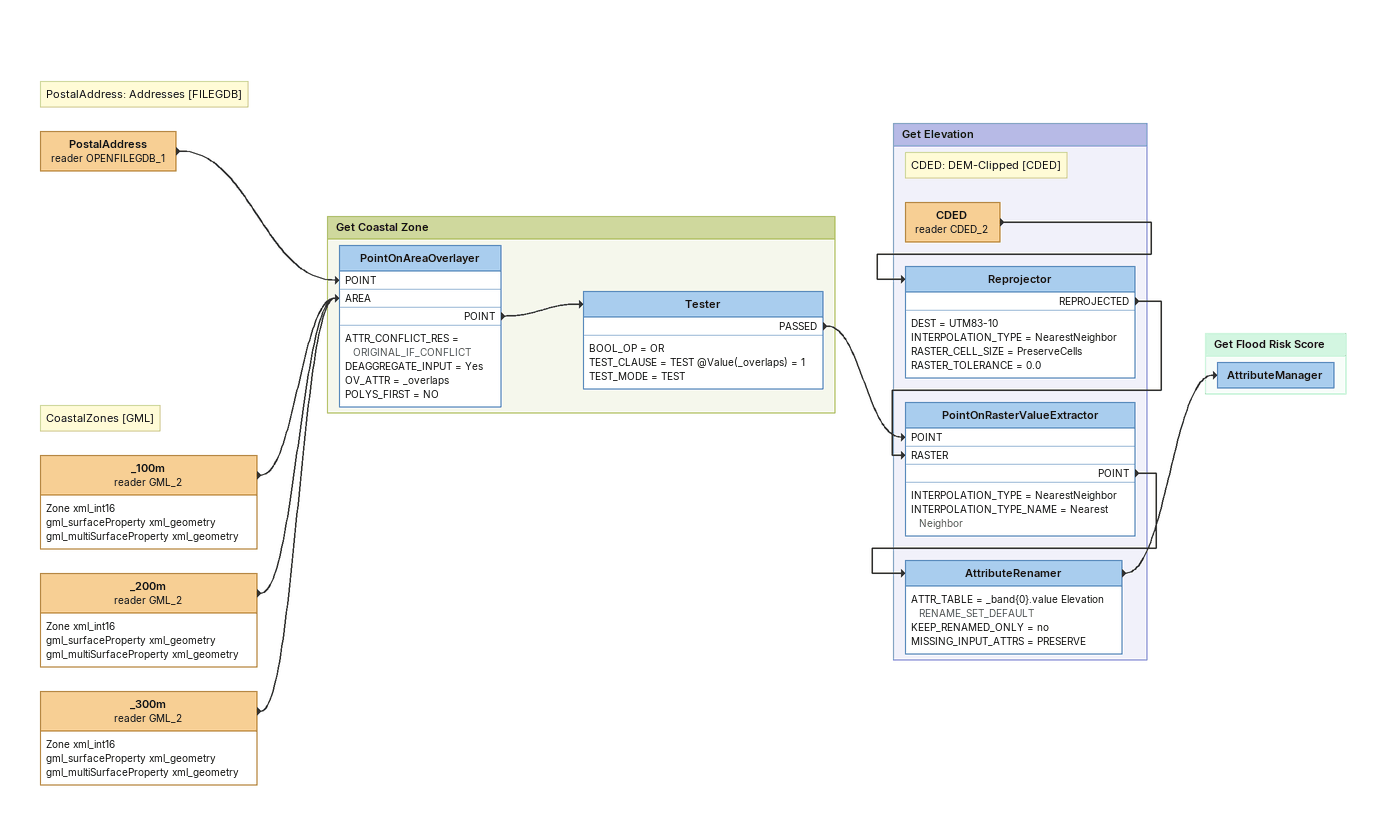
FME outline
Note: PostalAddress: Addresses [FILEGDB]
PostalAddress (reader OPENFILEGDB_1)
    -> PointOnAreaOverlayer [POINT]
Note: CoastalZones [GML]
_100m (reader GML_2)
    attributes: Zone xml_int16, gml_surfaceProperty xml_geometry, gml_multiSurfaceProperty xml_geometry
    -> PointOnAreaOverlayer [AREA]
_200m (reader GML_2)
    attributes: Zone xml_int16, gml_surfaceProperty xml_geometry, gml_multiSurfaceProperty xml_geometry
    -> PointOnAreaOverlayer [AREA]
_300m (reader GML_2)
    attributes: Zone xml_int16, gml_surfaceProperty xml_geometry, gml_multiSurfaceProperty xml_geometry
    -> PointOnAreaOverlayer [AREA]

Bookmark: Get Coastal Zone
PointOnAreaOverlayer
    ATTR_CONFLICT_RES = ORIGINAL_IF_CONFLICT
    DEAGGREGATE_INPUT = Yes
    OV_ATTR = _overlaps
    POLYS_FIRST = NO
    POINT -> Tester
Tester
    BOOL_OP = OR
    TEST_CLAUSE = TEST @Value(_overlaps) = 1
    TEST_MODE = TEST
    PASSED -> PointOnRasterValueExtractor [POINT]

Bookmark: Get Elevation
Note: CDED: DEM-Clipped [CDED]
CDED (reader CDED_2)
    -> Reprojector
Reprojector
    DEST = UTM83-10
    INTERPOLATION_TYPE = NearestNeighbor
    RASTER_CELL_SIZE = PreserveCells
    RASTER_TOLERANCE = 0.0
    REPROJECTED -> PointOnRasterValueExtractor [RASTER]
PointOnRasterValueExtractor
    INTERPOLATION_TYPE = NearestNeighbor
    INTERPOLATION_TYPE_NAME = Nearest Neighbor
    POINT -> AttributeRenamer
AttributeRenamer
    ATTR_TABLE = _band{0}.value Elevation RENAME_SET_DEFAULT
    KEEP_RENAMED_ONLY = no
    MISSING_INPUT_ATTRS = PRESERVE
    -> AttributeManager

Bookmark: Get Flood Risk Score
AttributeManager
